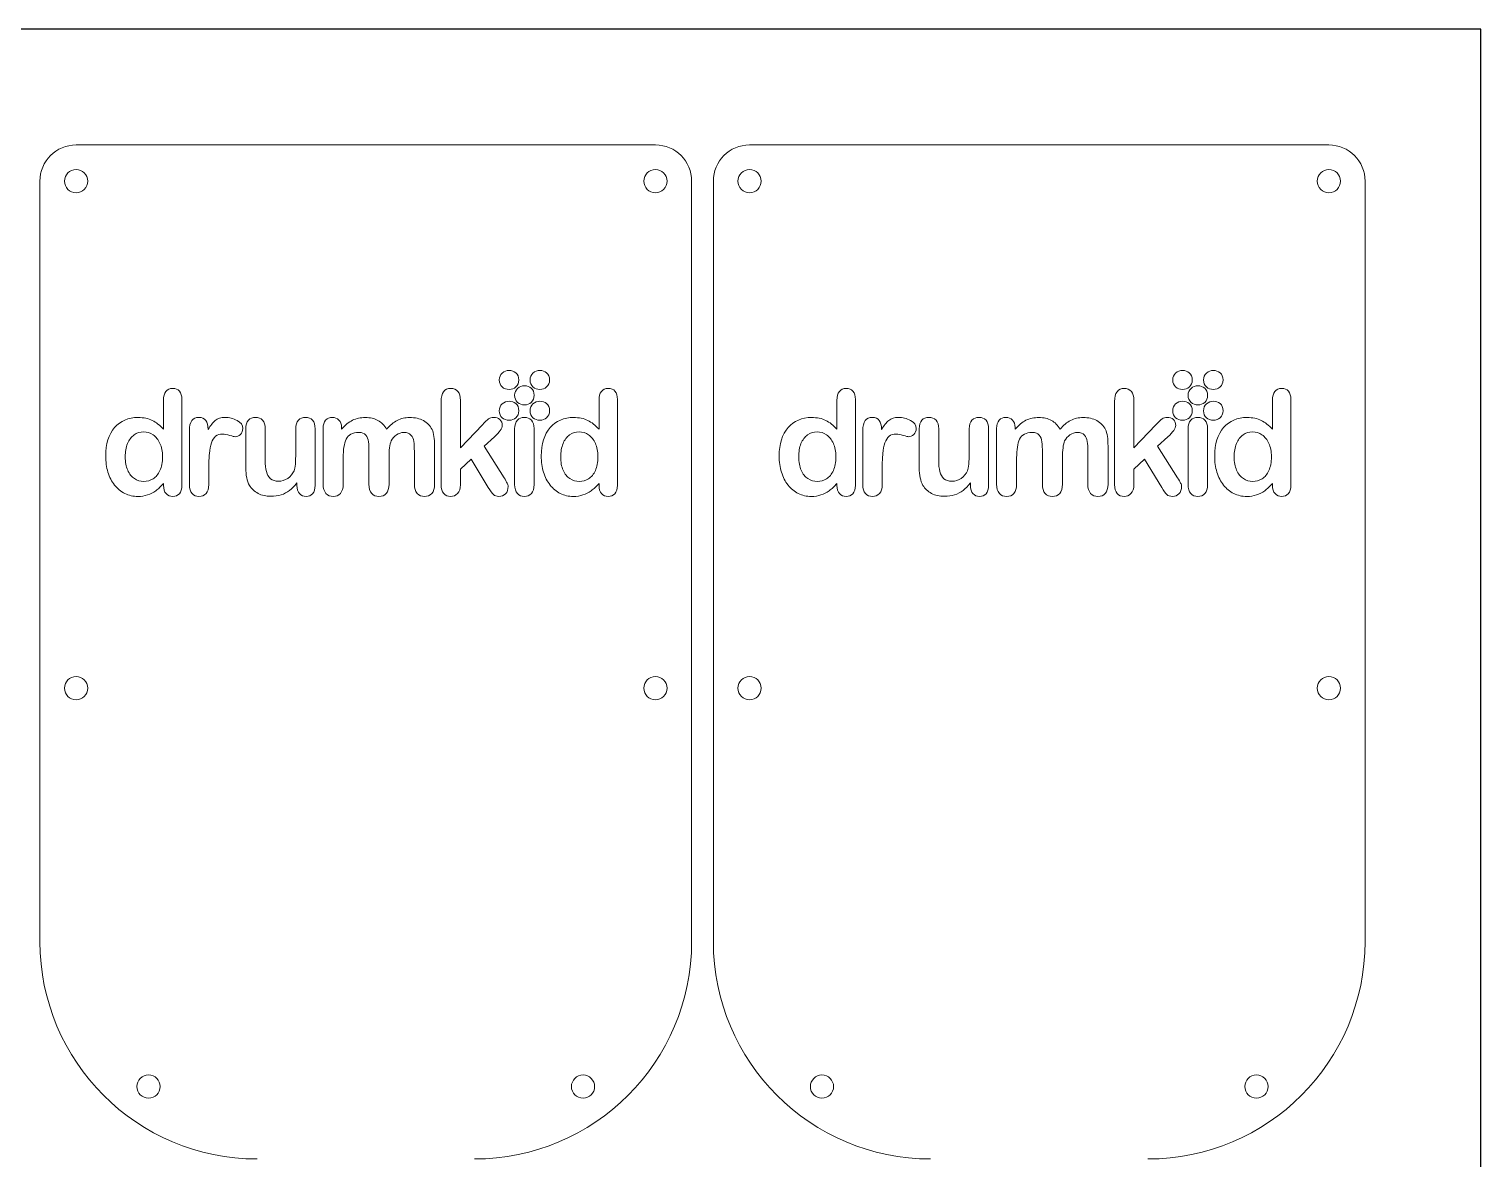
# Model space of a CAD drawing. Header units: millimetres. Extents: x 0 to 400, y 0 to 600.
# Drawn here: x 199.5 to 400, y 444 to 600 of the extents above; entities that cross this region are included whole.
import ezdxf

# ---------------------------------------------------------------- set-up
doc = ezdxf.new("R2010")
doc.units = ezdxf.units.MM
for name, color, linetype, lineweight, true_color in [('cut profiles', 1, 'Continuous', 9, 0xff0000), ('line engrave', 5, 'Continuous', 9, 0x0000ff), ('sheet outline', 3, 'Continuous', 25, 0x00ff00)]:
    doc.layers.add(name, color=color, linetype=linetype, lineweight=lineweight, true_color=true_color)

msp = doc.modelspace()

# ---------------------------------------------------------------- linework, layer by layer
at = {"layer": 'cut profiles'}
for p, q in [((206, 584), (286, 584)), ((299, 584), (379, 584)), ((201, 474), (201, 579)), ((291, 474), (291, 579)), ((294, 474), (294, 579)), ((384, 474), (384, 579))]:
    msp.add_line(p, q, dxfattribs=at)
for centre in [(206, 579), (286, 579), (299, 579), (379, 579), (206, 509), (286, 509), (299, 509), (379, 509), (216, 454), (276, 454), (309, 454), (369, 454)]:
    msp.add_circle(centre, 1.6, dxfattribs=at)
for centre, radius, start, end in [((206, 579), 5, 90, 180), ((286, 579), 5, 0, 90), ((299, 579), 5, 90, 180), ((379, 579), 5, 0, 90), ((231, 474), 30, 180, 270), ((261, 474), 30, 270, 0), ((324, 474), 30, 180, 270), ((354, 474), 30, 270, 0)]:
    msp.add_arc(centre, radius, start, end, dxfattribs=at)
at = {"layer": 'line engrave', "color": 5, "true_color": 0x0000ff}
for points in [[(218.07, 544.75), (218.07, 548.72)], [(220.61, 548.86), (220.61, 537)], [(256.41, 537.1), (256.41, 548.56)], [(259.08, 548.72), (259.08, 542.2), (262.11, 545.37)], [(278.21, 544.75), (278.21, 548.72)], [(280.75, 548.86), (280.75, 537)], [(311.07, 544.75), (311.07, 548.72)], [(313.61, 548.86), (313.61, 537)], [(349.41, 537.1), (349.41, 548.56)], [(352.08, 548.72), (352.08, 542.2), (355.11, 545.37)], [(371.21, 544.75), (371.21, 548.72)], [(373.75, 548.86), (373.75, 537)], [(221.64, 537.1), (221.64, 544.58)], [(229.43, 539.46), (229.43, 544.79)], [(232.12, 544.79), (232.12, 540.49)], [(236.33, 541.52), (236.33, 544.79)], [(239.01, 544.79), (239.01, 537)], [(240.11, 537.16), (240.11, 544.85)], [(242.67, 545.01), (242.67, 544.75)], [(263.76, 543.7), (262.33, 542.39), (265.09, 538.06)], [(266.56, 537.1), (266.56, 544.79)], [(269.25, 544.87), (269.25, 537.1)], [(314.64, 537.1), (314.64, 544.58)], [(322.43, 539.46), (322.43, 544.79)], [(325.12, 544.79), (325.12, 540.49)], [(329.33, 541.52), (329.33, 544.79)], [(332.01, 544.79), (332.01, 537)], [(333.11, 537.16), (333.11, 544.85)], [(335.67, 545.01), (335.67, 544.75)], [(356.76, 543.7), (355.33, 542.39), (358.09, 538.06)], [(359.56, 537.1), (359.56, 544.79)], [(362.25, 544.87), (362.25, 537.1)], [(246.44, 537.16), (246.44, 541.44)], [(252.71, 537.16), (252.71, 541.68)], [(255.5, 542.41), (255.5, 537.16)], [(339.44, 537.16), (339.44, 541.44)], [(345.71, 537.16), (345.71, 541.68)], [(348.5, 542.41), (348.5, 537.16)], [(224.32, 539.35), (224.32, 537.1)], [(242.88, 540.79), (242.88, 537.16)], [(249.21, 540.73), (249.21, 537.16)], [(262.91, 536.7), (260.54, 540.6), (259.08, 539.22), (259.08, 537.08)], [(317.32, 539.35), (317.32, 537.1)], [(335.88, 540.79), (335.88, 537.16)], [(342.21, 540.73), (342.21, 537.16)], [(355.91, 536.7), (353.54, 540.6), (352.08, 539.22), (352.08, 537.08)], [(218.07, 537), (218.07, 537.27)], [(236.49, 536.98), (236.49, 537.33)], [(278.21, 537), (278.21, 537.27)], [(311.07, 537), (311.07, 537.27)], [(329.49, 536.98), (329.49, 537.33)], [(371.21, 537), (371.21, 537.27)]]:
    msp.add_lwpolyline(points, dxfattribs=at)
for points in [[(264.44, 551.56), (264.44, 551.94), (264.57, 552.25), (264.84, 552.5)], [(264.83, 550.59), (264.57, 550.82), (264.44, 551.14), (264.44, 551.56)], [(264.84, 552.5), (265.12, 552.75), (265.44, 552.87), (265.8, 552.87)], [(265.8, 552.87), (266.14, 552.87), (266.45, 552.76), (266.72, 552.54)], [(266.72, 552.54), (266.99, 552.31), (267.13, 551.99), (267.13, 551.56)], [(267.13, 551.56), (267.13, 551.15), (266.99, 550.82), (266.73, 550.59)], [(268.69, 551.56), (268.69, 551.94), (268.83, 552.25), (269.09, 552.5)], [(269.08, 550.59), (268.82, 550.82), (268.69, 551.14), (268.69, 551.56)], [(269.09, 552.5), (269.37, 552.75), (269.69, 552.87), (270.05, 552.87)], [(270.05, 552.87), (270.4, 552.87), (270.71, 552.76), (270.97, 552.54)], [(270.97, 552.54), (271.24, 552.31), (271.38, 551.99), (271.38, 551.56)], [(271.38, 551.56), (271.38, 551.15), (271.25, 550.82), (270.98, 550.59)], [(357.44, 551.56), (357.44, 551.94), (357.57, 552.25), (357.84, 552.5)], [(357.83, 550.59), (357.57, 550.82), (357.44, 551.14), (357.44, 551.56)], [(357.84, 552.5), (358.12, 552.75), (358.44, 552.87), (358.8, 552.87)], [(358.8, 552.87), (359.14, 552.87), (359.45, 552.76), (359.72, 552.54)], [(359.72, 552.54), (359.99, 552.31), (360.13, 551.99), (360.13, 551.56)], [(360.13, 551.56), (360.13, 551.15), (359.99, 550.82), (359.73, 550.59)], [(361.69, 551.56), (361.69, 551.94), (361.83, 552.25), (362.09, 552.5)], [(362.08, 550.59), (361.82, 550.82), (361.69, 551.14), (361.69, 551.56)], [(362.09, 552.5), (362.37, 552.75), (362.69, 552.87), (363.05, 552.87)], [(363.05, 552.87), (363.4, 552.87), (363.71, 552.76), (363.97, 552.54)], [(363.97, 552.54), (364.24, 552.31), (364.38, 551.99), (364.38, 551.56)], [(364.38, 551.56), (364.38, 551.15), (364.25, 550.82), (363.98, 550.59)], [(218.07, 548.72), (218.07, 549.27), (218.18, 549.69), (218.4, 549.97)], [(218.4, 549.97), (218.62, 550.25), (218.94, 550.39), (219.34, 550.39)], [(219.34, 550.39), (219.75, 550.39), (220.06, 550.26), (220.28, 550)], [(220.28, 550), (220.5, 549.74), (220.61, 549.36), (220.61, 548.86)], [(256.41, 548.56), (256.41, 549.16), (256.52, 549.61), (256.75, 549.92)], [(256.75, 549.92), (256.98, 550.23), (257.31, 550.39), (257.73, 550.39)], [(257.73, 550.39), (258.15, 550.39), (258.48, 550.25), (258.72, 549.97)], [(258.72, 549.97), (258.96, 549.69), (259.08, 549.27), (259.08, 548.72)], [(265.8, 550.24), (265.42, 550.24), (265.1, 550.36), (264.83, 550.59)], [(266.73, 550.59), (266.47, 550.36), (266.16, 550.24), (265.8, 550.24)], [(266.56, 549.44), (266.56, 549.82), (266.7, 550.13), (266.97, 550.37)], [(266.96, 548.46), (266.7, 548.69), (266.56, 549.02), (266.56, 549.44)], [(266.97, 550.37), (267.24, 550.62), (267.56, 550.75), (267.92, 550.75)], [(267.92, 550.75), (268.27, 550.75), (268.58, 550.63), (268.85, 550.41)], [(268.85, 550.41), (269.12, 550.19), (269.25, 549.86), (269.25, 549.44)], [(269.25, 549.44), (269.25, 549.02), (269.12, 548.7), (268.86, 548.46)], [(270.05, 550.24), (269.68, 550.24), (269.35, 550.36), (269.08, 550.59)], [(270.98, 550.59), (270.72, 550.36), (270.41, 550.24), (270.05, 550.24)], [(278.21, 548.72), (278.21, 549.27), (278.32, 549.69), (278.53, 549.97)], [(278.53, 549.97), (278.76, 550.25), (279.07, 550.39), (279.48, 550.39)], [(279.48, 550.39), (279.89, 550.39), (280.2, 550.26), (280.41, 550)], [(280.41, 550), (280.64, 549.74), (280.75, 549.36), (280.75, 548.86)], [(311.07, 548.72), (311.07, 549.27), (311.18, 549.69), (311.4, 549.97)], [(311.4, 549.97), (311.62, 550.25), (311.94, 550.39), (312.34, 550.39)], [(312.34, 550.39), (312.75, 550.39), (313.06, 550.26), (313.28, 550)], [(313.28, 550), (313.5, 549.74), (313.61, 549.36), (313.61, 548.86)], [(349.41, 548.56), (349.41, 549.16), (349.52, 549.61), (349.75, 549.92)], [(349.75, 549.92), (349.98, 550.23), (350.31, 550.39), (350.73, 550.39)], [(350.73, 550.39), (351.15, 550.39), (351.48, 550.25), (351.72, 549.97)], [(351.72, 549.97), (351.96, 549.69), (352.08, 549.27), (352.08, 548.72)], [(358.8, 550.24), (358.42, 550.24), (358.1, 550.36), (357.83, 550.59)], [(359.73, 550.59), (359.47, 550.36), (359.16, 550.24), (358.8, 550.24)], [(359.56, 549.44), (359.56, 549.82), (359.7, 550.13), (359.97, 550.37)], [(359.96, 548.46), (359.7, 548.69), (359.56, 549.02), (359.56, 549.44)], [(359.97, 550.37), (360.24, 550.62), (360.56, 550.75), (360.92, 550.75)], [(360.92, 550.75), (361.27, 550.75), (361.58, 550.63), (361.85, 550.41)], [(361.85, 550.41), (362.12, 550.19), (362.25, 549.86), (362.25, 549.44)], [(362.25, 549.44), (362.25, 549.02), (362.12, 548.7), (361.86, 548.46)], [(363.05, 550.24), (362.68, 550.24), (362.35, 550.36), (362.08, 550.59)], [(363.98, 550.59), (363.72, 550.36), (363.41, 550.24), (363.05, 550.24)], [(371.21, 548.72), (371.21, 549.27), (371.32, 549.69), (371.53, 549.97)], [(371.53, 549.97), (371.76, 550.25), (372.07, 550.39), (372.48, 550.39)], [(372.48, 550.39), (372.89, 550.39), (373.2, 550.26), (373.41, 550)], [(373.41, 550), (373.64, 549.74), (373.75, 549.36), (373.75, 548.86)], [(264.44, 547.31), (264.44, 547.69), (264.57, 548), (264.84, 548.25)], [(264.84, 548.25), (265.12, 548.49), (265.44, 548.62), (265.8, 548.62)], [(265.8, 548.62), (266.14, 548.62), (266.45, 548.51), (266.72, 548.28)], [(266.72, 548.28), (266.99, 548.06), (267.13, 547.74), (267.13, 547.31)], [(267.92, 548.12), (267.55, 548.12), (267.23, 548.23), (266.96, 548.46)], [(268.86, 548.46), (268.6, 548.23), (268.28, 548.12), (267.92, 548.12)], [(268.69, 547.31), (268.69, 547.69), (268.83, 548), (269.09, 548.25)], [(269.09, 548.25), (269.37, 548.49), (269.69, 548.62), (270.05, 548.62)], [(270.05, 548.62), (270.4, 548.62), (270.71, 548.51), (270.97, 548.28)], [(270.97, 548.28), (271.24, 548.06), (271.38, 547.74), (271.38, 547.31)], [(357.44, 547.31), (357.44, 547.69), (357.57, 548), (357.84, 548.25)], [(357.84, 548.25), (358.12, 548.49), (358.44, 548.62), (358.8, 548.62)], [(358.8, 548.62), (359.14, 548.62), (359.45, 548.51), (359.72, 548.28)], [(359.72, 548.28), (359.99, 548.06), (360.13, 547.74), (360.13, 547.31)], [(360.92, 548.12), (360.55, 548.12), (360.23, 548.23), (359.96, 548.46)], [(361.86, 548.46), (361.6, 548.23), (361.28, 548.12), (360.92, 548.12)], [(361.69, 547.31), (361.69, 547.69), (361.83, 548), (362.09, 548.25)], [(362.09, 548.25), (362.37, 548.49), (362.69, 548.62), (363.05, 548.62)], [(363.05, 548.62), (363.4, 548.62), (363.71, 548.51), (363.97, 548.28)], [(363.97, 548.28), (364.24, 548.06), (364.38, 547.74), (364.38, 547.31)], [(211.32, 544.97), (212.14, 545.91), (213.22, 546.37), (214.56, 546.37)], [(214.56, 546.37), (215.33, 546.37), (215.99, 546.24), (216.52, 545.97)], [(216.52, 545.97), (217.05, 545.71), (217.57, 545.3), (218.07, 544.75)], [(221.64, 544.58), (221.64, 545.79), (222.07, 546.39), (222.95, 546.39)], [(222.95, 546.39), (223.39, 546.39), (223.71, 546.25), (223.91, 545.97)], [(223.91, 545.97), (224.11, 545.69), (224.22, 545.27), (224.24, 544.72)], [(224.24, 544.72), (224.56, 545.27), (224.89, 545.69), (225.22, 545.97)], [(225.22, 545.97), (225.56, 546.25), (226.01, 546.39), (226.58, 546.39)], [(226.58, 546.39), (227.14, 546.39), (227.69, 546.25), (228.22, 545.97)], [(228.22, 545.97), (228.75, 545.69), (229.02, 545.31), (229.02, 544.85)], [(229.43, 544.79), (229.43, 545.33), (229.56, 545.73), (229.8, 545.99)], [(229.8, 545.99), (230.04, 546.26), (230.36, 546.39), (230.76, 546.39)], [(230.76, 546.39), (231.17, 546.39), (231.5, 546.26), (231.75, 545.99)], [(231.75, 545.99), (232, 545.72), (232.12, 545.32), (232.12, 544.79)], [(236.33, 544.79), (236.33, 545.32), (236.46, 545.72), (236.71, 545.99)], [(236.71, 545.99), (236.96, 546.26), (237.28, 546.39), (237.68, 546.39)], [(237.68, 546.39), (238.08, 546.39), (238.4, 546.26), (238.65, 545.99)], [(238.65, 545.99), (238.89, 545.73), (239.01, 545.33), (239.01, 544.79)], [(240.11, 544.85), (240.11, 545.35), (240.23, 545.74), (240.46, 546)], [(240.46, 546), (240.69, 546.26), (241, 546.39), (241.38, 546.39)], [(241.38, 546.39), (241.75, 546.39), (242.06, 546.27), (242.3, 546.02)], [(242.3, 546.02), (242.55, 545.78), (242.67, 545.44), (242.67, 545.01)], [(242.67, 544.75), (243.14, 545.31), (243.64, 545.72), (244.17, 545.98)], [(244.17, 545.98), (244.7, 546.24), (245.29, 546.37), (245.94, 546.37)], [(245.94, 546.37), (246.62, 546.37), (247.2, 546.24), (247.68, 545.97)], [(247.68, 545.97), (248.17, 545.7), (248.57, 545.3), (248.88, 544.75)], [(248.88, 544.75), (249.34, 545.3), (249.82, 545.71), (250.34, 545.97)], [(250.34, 545.97), (250.86, 546.24), (251.43, 546.37), (252.06, 546.37)], [(252.06, 546.37), (252.8, 546.37), (253.43, 546.23), (253.96, 545.94)], [(253.96, 545.94), (254.5, 545.65), (254.89, 545.24), (255.16, 544.7)], [(262.11, 545.37), (262.48, 545.76), (262.76, 546.03), (262.96, 546.18)], [(262.96, 546.18), (263.16, 546.32), (263.4, 546.39), (263.68, 546.39)], [(263.68, 546.39), (264.01, 546.39), (264.29, 546.29), (264.52, 546.07)], [(264.83, 546.34), (264.57, 546.57), (264.44, 546.89), (264.44, 547.31)], [(264.52, 546.07), (264.74, 545.86), (264.85, 545.59), (264.85, 545.27)], [(265.8, 545.99), (265.42, 545.99), (265.1, 546.11), (264.83, 546.34)], [(266.73, 546.34), (266.47, 546.11), (266.16, 545.99), (265.8, 545.99)], [(266.56, 544.79), (266.56, 545.32), (266.69, 545.72), (266.93, 545.99)], [(267.13, 547.31), (267.13, 546.9), (266.99, 546.57), (266.73, 546.34)], [(266.93, 545.99), (267.18, 546.26), (267.5, 546.39), (267.89, 546.39)], [(267.89, 546.39), (268.29, 546.39), (268.61, 546.26), (268.87, 545.99)], [(269.08, 546.34), (268.82, 546.57), (268.69, 546.89), (268.69, 547.31)], [(268.87, 545.99), (269.12, 545.72), (269.25, 545.35), (269.25, 544.87)], [(270.05, 545.99), (269.68, 545.99), (269.35, 546.11), (269.08, 546.34)], [(270.98, 546.34), (270.72, 546.11), (270.41, 545.99), (270.05, 545.99)], [(271.38, 547.31), (271.38, 546.9), (271.25, 546.57), (270.98, 546.34)], [(271.46, 544.97), (272.28, 545.91), (273.36, 546.37), (274.7, 546.37)], [(274.7, 546.37), (275.47, 546.37), (276.12, 546.24), (276.65, 545.97)], [(276.65, 545.97), (277.19, 545.71), (277.7, 545.3), (278.21, 544.75)], [(304.32, 544.97), (305.14, 545.91), (306.22, 546.37), (307.56, 546.37)], [(307.56, 546.37), (308.33, 546.37), (308.99, 546.24), (309.52, 545.97)], [(309.52, 545.97), (310.05, 545.71), (310.57, 545.3), (311.07, 544.75)], [(314.64, 544.58), (314.64, 545.79), (315.07, 546.39), (315.95, 546.39)], [(315.95, 546.39), (316.39, 546.39), (316.71, 546.25), (316.91, 545.97)], [(316.91, 545.97), (317.11, 545.69), (317.22, 545.27), (317.24, 544.72)], [(317.24, 544.72), (317.56, 545.27), (317.89, 545.69), (318.22, 545.97)], [(318.22, 545.97), (318.56, 546.25), (319.01, 546.39), (319.58, 546.39)], [(319.58, 546.39), (320.14, 546.39), (320.69, 546.25), (321.22, 545.97)], [(321.22, 545.97), (321.75, 545.69), (322.02, 545.31), (322.02, 544.85)], [(322.43, 544.79), (322.43, 545.33), (322.56, 545.73), (322.8, 545.99)], [(322.8, 545.99), (323.04, 546.26), (323.36, 546.39), (323.76, 546.39)], [(323.76, 546.39), (324.17, 546.39), (324.5, 546.26), (324.75, 545.99)], [(324.75, 545.99), (325, 545.72), (325.12, 545.32), (325.12, 544.79)], [(329.33, 544.79), (329.33, 545.32), (329.46, 545.72), (329.71, 545.99)], [(329.71, 545.99), (329.96, 546.26), (330.28, 546.39), (330.68, 546.39)], [(330.68, 546.39), (331.08, 546.39), (331.4, 546.26), (331.65, 545.99)], [(331.65, 545.99), (331.89, 545.73), (332.01, 545.33), (332.01, 544.79)], [(333.11, 544.85), (333.11, 545.35), (333.23, 545.74), (333.46, 546)], [(333.46, 546), (333.69, 546.26), (334, 546.39), (334.38, 546.39)], [(334.38, 546.39), (334.75, 546.39), (335.06, 546.27), (335.3, 546.02)], [(335.3, 546.02), (335.55, 545.78), (335.67, 545.44), (335.67, 545.01)], [(335.67, 544.75), (336.14, 545.31), (336.64, 545.72), (337.17, 545.98)], [(337.17, 545.98), (337.7, 546.24), (338.29, 546.37), (338.94, 546.37)], [(338.94, 546.37), (339.62, 546.37), (340.2, 546.24), (340.68, 545.97)], [(340.68, 545.97), (341.17, 545.7), (341.57, 545.3), (341.88, 544.75)], [(341.88, 544.75), (342.34, 545.3), (342.82, 545.71), (343.34, 545.97)], [(343.34, 545.97), (343.86, 546.24), (344.43, 546.37), (345.06, 546.37)], [(345.06, 546.37), (345.8, 546.37), (346.43, 546.23), (346.96, 545.94)], [(346.96, 545.94), (347.5, 545.65), (347.89, 545.24), (348.16, 544.7)], [(355.11, 545.37), (355.48, 545.76), (355.76, 546.03), (355.96, 546.18)], [(355.96, 546.18), (356.16, 546.32), (356.4, 546.39), (356.68, 546.39)], [(356.68, 546.39), (357.01, 546.39), (357.29, 546.29), (357.52, 546.07)], [(357.83, 546.34), (357.57, 546.57), (357.44, 546.89), (357.44, 547.31)], [(357.52, 546.07), (357.74, 545.86), (357.85, 545.59), (357.85, 545.27)], [(358.8, 545.99), (358.42, 545.99), (358.1, 546.11), (357.83, 546.34)], [(359.73, 546.34), (359.47, 546.11), (359.16, 545.99), (358.8, 545.99)], [(359.56, 544.79), (359.56, 545.32), (359.69, 545.72), (359.93, 545.99)], [(360.13, 547.31), (360.13, 546.9), (359.99, 546.57), (359.73, 546.34)], [(359.93, 545.99), (360.18, 546.26), (360.5, 546.39), (360.89, 546.39)], [(360.89, 546.39), (361.29, 546.39), (361.61, 546.26), (361.87, 545.99)], [(362.08, 546.34), (361.82, 546.57), (361.69, 546.89), (361.69, 547.31)], [(361.87, 545.99), (362.12, 545.72), (362.25, 545.35), (362.25, 544.87)], [(363.05, 545.99), (362.68, 545.99), (362.35, 546.11), (362.08, 546.34)], [(363.98, 546.34), (363.72, 546.11), (363.41, 545.99), (363.05, 545.99)], [(364.38, 547.31), (364.38, 546.9), (364.25, 546.57), (363.98, 546.34)], [(364.46, 544.97), (365.28, 545.91), (366.36, 546.37), (367.7, 546.37)], [(367.7, 546.37), (368.47, 546.37), (369.12, 546.24), (369.65, 545.97)], [(369.65, 545.97), (370.19, 545.71), (370.7, 545.3), (371.21, 544.75)], [(210.09, 541.04), (210.09, 542.72), (210.5, 544.03), (211.32, 544.97)], [(214.01, 543.96), (213.62, 543.69), (213.32, 543.29), (213.1, 542.76)], [(215.33, 544.39), (214.84, 544.39), (214.4, 544.25), (214.01, 543.96)], [(216.63, 543.97), (216.23, 544.25), (215.8, 544.39), (215.33, 544.39)], [(217.57, 542.79), (217.34, 543.31), (217.03, 543.7), (216.63, 543.97)], [(225.27, 543.77), (225.02, 543.56), (224.83, 543.26), (224.69, 542.85)], [(226.23, 544.08), (225.84, 544.08), (225.52, 543.98), (225.27, 543.77)], [(227.23, 543.89), (226.85, 544.02), (226.52, 544.08), (226.23, 544.08)], [(227.95, 543.72), (227.85, 543.72), (227.61, 543.78), (227.23, 543.89)], [(228.68, 544.03), (228.45, 543.82), (228.21, 543.72), (227.95, 543.72)], [(229.02, 544.85), (229.02, 544.52), (228.91, 544.25), (228.68, 544.03)], [(243.29, 543.39), (243.02, 542.79), (242.88, 541.92), (242.88, 540.79)], [(245.04, 544.3), (244.16, 544.3), (243.58, 544), (243.29, 543.39)], [(246, 543.93), (245.8, 544.18), (245.48, 544.3), (245.04, 544.3)], [(246.37, 543.02), (246.33, 543.39), (246.2, 543.7), (246, 543.93)], [(250.24, 543.98), (249.93, 543.77), (249.68, 543.49), (249.51, 543.14)], [(251.26, 544.3), (250.9, 544.3), (250.56, 544.19), (250.24, 543.98)], [(252.24, 543.94), (252.03, 544.18), (251.7, 544.3), (251.26, 544.3)], [(252.64, 543.07), (252.59, 543.42), (252.46, 543.71), (252.24, 543.94)], [(255.16, 544.7), (255.39, 544.22), (255.5, 543.45), (255.5, 542.41)], [(264.85, 545.27), (264.85, 544.88), (264.49, 544.35), (263.76, 543.7)], [(270.23, 541.04), (270.23, 542.72), (270.64, 544.03), (271.46, 544.97)], [(274.14, 543.96), (273.76, 543.69), (273.45, 543.29), (273.24, 542.76)], [(275.46, 544.39), (274.97, 544.39), (274.53, 544.25), (274.14, 543.96)], [(276.76, 543.97), (276.37, 544.25), (275.94, 544.39), (275.46, 544.39)], [(277.71, 542.79), (277.48, 543.31), (277.16, 543.7), (276.76, 543.97)], [(303.09, 541.04), (303.09, 542.72), (303.5, 544.03), (304.32, 544.97)], [(307.01, 543.96), (306.62, 543.69), (306.32, 543.29), (306.1, 542.76)], [(308.33, 544.39), (307.84, 544.39), (307.4, 544.25), (307.01, 543.96)], [(309.63, 543.97), (309.23, 544.25), (308.8, 544.39), (308.33, 544.39)], [(310.57, 542.79), (310.34, 543.31), (310.03, 543.7), (309.63, 543.97)], [(318.27, 543.77), (318.02, 543.56), (317.83, 543.26), (317.69, 542.85)], [(319.23, 544.08), (318.84, 544.08), (318.52, 543.98), (318.27, 543.77)], [(320.23, 543.89), (319.85, 544.02), (319.52, 544.08), (319.23, 544.08)], [(320.95, 543.72), (320.85, 543.72), (320.61, 543.78), (320.23, 543.89)], [(321.68, 544.03), (321.45, 543.82), (321.21, 543.72), (320.95, 543.72)], [(322.02, 544.85), (322.02, 544.52), (321.91, 544.25), (321.68, 544.03)], [(336.29, 543.39), (336.02, 542.79), (335.88, 541.92), (335.88, 540.79)], [(338.04, 544.3), (337.16, 544.3), (336.58, 544), (336.29, 543.39)], [(339, 543.93), (338.8, 544.18), (338.48, 544.3), (338.04, 544.3)], [(339.37, 543.02), (339.33, 543.39), (339.2, 543.7), (339, 543.93)], [(343.24, 543.98), (342.93, 543.77), (342.68, 543.49), (342.51, 543.14)], [(344.26, 544.3), (343.9, 544.3), (343.56, 544.19), (343.24, 543.98)], [(345.24, 543.94), (345.03, 544.18), (344.7, 544.3), (344.26, 544.3)], [(345.64, 543.07), (345.59, 543.42), (345.46, 543.71), (345.24, 543.94)], [(348.16, 544.7), (348.39, 544.22), (348.5, 543.45), (348.5, 542.41)], [(357.85, 545.27), (357.85, 544.88), (357.49, 544.35), (356.76, 543.7)], [(363.23, 541.04), (363.23, 542.72), (363.64, 544.03), (364.46, 544.97)], [(367.14, 543.96), (366.76, 543.69), (366.45, 543.29), (366.24, 542.76)], [(368.46, 544.39), (367.97, 544.39), (367.53, 544.25), (367.14, 543.96)], [(369.76, 543.97), (369.37, 544.25), (368.94, 544.39), (368.46, 544.39)], [(370.71, 542.79), (370.48, 543.31), (370.16, 543.7), (369.76, 543.97)], [(213.1, 542.76), (212.89, 542.24), (212.79, 541.64), (212.79, 540.95)], [(217.93, 540.95), (217.93, 541.67), (217.81, 542.28), (217.57, 542.79)], [(224.4, 541.39), (224.35, 540.84), (224.32, 540.15), (224.32, 539.35)], [(224.69, 542.85), (224.55, 542.44), (224.46, 541.96), (224.4, 541.39)], [(236.11, 539.02), (236.26, 539.4), (236.33, 540.24), (236.33, 541.52)], [(246.44, 541.44), (246.44, 542.12), (246.42, 542.64), (246.37, 543.02)], [(249.51, 543.14), (249.31, 542.68), (249.21, 541.88), (249.21, 540.73)], [(252.71, 541.68), (252.71, 542.26), (252.69, 542.72), (252.64, 543.07)], [(273.24, 542.76), (273.03, 542.24), (272.92, 541.64), (272.92, 540.95)], [(278.06, 540.95), (278.06, 541.67), (277.94, 542.28), (277.71, 542.79)], [(306.1, 542.76), (305.89, 542.24), (305.79, 541.64), (305.79, 540.95)], [(310.93, 540.95), (310.93, 541.67), (310.81, 542.28), (310.57, 542.79)], [(317.4, 541.39), (317.35, 540.84), (317.32, 540.15), (317.32, 539.35)], [(317.69, 542.85), (317.55, 542.44), (317.46, 541.96), (317.4, 541.39)], [(329.11, 539.02), (329.26, 539.4), (329.33, 540.24), (329.33, 541.52)], [(339.44, 541.44), (339.44, 542.12), (339.42, 542.64), (339.37, 543.02)], [(342.51, 543.14), (342.31, 542.68), (342.21, 541.88), (342.21, 540.73)], [(345.71, 541.68), (345.71, 542.26), (345.69, 542.72), (345.64, 543.07)], [(366.24, 542.76), (366.03, 542.24), (365.92, 541.64), (365.92, 540.95)], [(371.06, 540.95), (371.06, 541.67), (370.94, 542.28), (370.71, 542.79)], [(210.4, 538.82), (210.19, 539.51), (210.09, 540.25), (210.09, 541.04)], [(212.79, 540.95), (212.79, 540.22), (212.9, 539.6), (213.12, 539.09)], [(217.57, 539.04), (217.81, 539.55), (217.93, 540.19), (217.93, 540.95)], [(229.94, 537), (229.6, 537.57), (229.43, 538.39), (229.43, 539.46)], [(232.12, 540.49), (232.12, 539.86), (232.17, 539.34), (232.28, 538.91)], [(270.53, 538.82), (270.33, 539.51), (270.23, 540.25), (270.23, 541.04)], [(272.92, 540.95), (272.92, 540.22), (273.03, 539.6), (273.26, 539.09)], [(277.71, 539.04), (277.94, 539.55), (278.06, 540.19), (278.06, 540.95)], [(303.4, 538.82), (303.19, 539.51), (303.09, 540.25), (303.09, 541.04)], [(305.79, 540.95), (305.79, 540.22), (305.9, 539.6), (306.12, 539.09)], [(310.57, 539.04), (310.81, 539.55), (310.93, 540.19), (310.93, 540.95)], [(322.94, 537), (322.6, 537.57), (322.43, 538.39), (322.43, 539.46)], [(325.12, 540.49), (325.12, 539.86), (325.17, 539.34), (325.28, 538.91)], [(363.53, 538.82), (363.33, 539.51), (363.23, 540.25), (363.23, 541.04)], [(365.92, 540.95), (365.92, 540.22), (366.03, 539.6), (366.26, 539.09)], [(370.71, 539.04), (370.94, 539.55), (371.06, 540.19), (371.06, 540.95)], [(211.31, 537.04), (210.91, 537.55), (210.61, 538.14), (210.4, 538.82)], [(213.12, 539.09), (213.35, 538.58), (213.66, 538.19), (214.06, 537.93)], [(214.06, 537.93), (214.45, 537.67), (214.88, 537.54), (215.35, 537.54)], [(215.35, 537.54), (215.82, 537.54), (216.25, 537.67), (216.64, 537.91)], [(216.64, 537.91), (217.03, 538.16), (217.34, 538.54), (217.57, 539.04)], [(232.28, 538.91), (232.38, 538.49), (232.57, 538.16), (232.84, 537.92)], [(232.84, 537.92), (233.12, 537.68), (233.49, 537.56), (233.95, 537.56)], [(233.95, 537.56), (234.4, 537.56), (234.83, 537.7), (235.23, 537.97)], [(235.23, 537.97), (235.63, 538.24), (235.92, 538.59), (236.11, 539.02)], [(265.09, 538.06), (265.29, 537.74), (265.44, 537.49), (265.52, 537.32)], [(271.45, 537.04), (271.05, 537.55), (270.74, 538.14), (270.53, 538.82)], [(273.26, 539.09), (273.49, 538.58), (273.8, 538.19), (274.19, 537.93)], [(274.19, 537.93), (274.59, 537.67), (275.02, 537.54), (275.48, 537.54)], [(275.48, 537.54), (275.96, 537.54), (276.39, 537.67), (276.77, 537.91)], [(276.77, 537.91), (277.17, 538.16), (277.48, 538.54), (277.71, 539.04)], [(304.31, 537.04), (303.91, 537.55), (303.61, 538.14), (303.4, 538.82)], [(306.12, 539.09), (306.35, 538.58), (306.66, 538.19), (307.06, 537.93)], [(307.06, 537.93), (307.45, 537.67), (307.88, 537.54), (308.35, 537.54)], [(308.35, 537.54), (308.82, 537.54), (309.25, 537.67), (309.64, 537.91)], [(309.64, 537.91), (310.03, 538.16), (310.34, 538.54), (310.57, 539.04)], [(325.28, 538.91), (325.38, 538.49), (325.57, 538.16), (325.84, 537.92)], [(325.84, 537.92), (326.12, 537.68), (326.49, 537.56), (326.95, 537.56)], [(326.95, 537.56), (327.4, 537.56), (327.83, 537.7), (328.23, 537.97)], [(328.23, 537.97), (328.63, 538.24), (328.92, 538.59), (329.11, 539.02)], [(358.09, 538.06), (358.29, 537.74), (358.44, 537.49), (358.52, 537.32)], [(364.45, 537.04), (364.05, 537.55), (363.74, 538.14), (363.53, 538.82)], [(366.26, 539.09), (366.49, 538.58), (366.8, 538.19), (367.19, 537.93)], [(367.19, 537.93), (367.59, 537.67), (368.02, 537.54), (368.48, 537.54)], [(368.48, 537.54), (368.96, 537.54), (369.39, 537.67), (369.77, 537.91)], [(369.77, 537.91), (370.17, 538.16), (370.48, 538.54), (370.71, 539.04)], [(212.73, 535.87), (212.18, 536.15), (211.71, 536.54), (211.31, 537.04)], [(214.52, 535.47), (213.88, 535.47), (213.28, 535.6), (212.73, 535.87)], [(215.86, 535.67), (215.45, 535.54), (215.01, 535.47), (214.52, 535.47)], [(217, 536.26), (216.65, 536), (216.27, 535.81), (215.86, 535.67)], [(218.07, 537.27), (217.71, 536.86), (217.36, 536.52), (217, 536.26)], [(218.43, 535.86), (218.19, 536.13), (218.07, 536.51), (218.07, 537)], [(219.34, 535.47), (218.98, 535.47), (218.67, 535.6), (218.43, 535.86)], [(220.26, 535.85), (220.02, 535.6), (219.72, 535.47), (219.34, 535.47)], [(220.61, 537), (220.61, 536.49), (220.5, 536.11), (220.26, 535.85)], [(222.01, 535.88), (221.76, 536.16), (221.64, 536.56), (221.64, 537.1)], [(222.97, 535.47), (222.58, 535.47), (222.26, 535.61), (222.01, 535.88)], [(223.94, 535.87), (223.68, 535.6), (223.36, 535.47), (222.97, 535.47)], [(224.32, 537.1), (224.32, 536.56), (224.2, 536.15), (223.94, 535.87)], [(231.13, 535.89), (230.61, 536.16), (230.22, 536.53), (229.94, 537)], [(232.88, 535.49), (232.23, 535.49), (231.65, 535.62), (231.13, 535.89)], [(234.32, 535.69), (233.9, 535.56), (233.42, 535.49), (232.88, 535.49)], [(235.48, 536.3), (235.12, 536.03), (234.74, 535.83), (234.32, 535.69)], [(236.49, 537.33), (236.17, 536.92), (235.83, 536.58), (235.48, 536.3)], [(236.85, 535.86), (236.61, 536.13), (236.49, 536.5), (236.49, 536.98)], [(237.76, 535.47), (237.39, 535.47), (237.09, 535.6), (236.85, 535.86)], [(238.66, 535.85), (238.43, 535.6), (238.13, 535.47), (237.76, 535.47)], [(239.01, 537), (239.01, 536.49), (238.89, 536.11), (238.66, 535.85)], [(240.5, 535.89), (240.24, 536.18), (240.11, 536.6), (240.11, 537.16)], [(241.5, 535.47), (241.1, 535.47), (240.76, 535.61), (240.5, 535.89)], [(242.5, 535.89), (242.25, 535.61), (241.92, 535.47), (241.5, 535.47)], [(242.88, 537.16), (242.88, 536.6), (242.75, 536.18), (242.5, 535.89)], [(246.82, 535.89), (246.57, 536.17), (246.44, 536.6), (246.44, 537.16)], [(247.81, 535.47), (247.41, 535.47), (247.07, 535.61), (246.82, 535.89)], [(248.83, 535.89), (248.57, 535.61), (248.23, 535.47), (247.81, 535.47)], [(249.21, 537.16), (249.21, 536.6), (249.08, 536.17), (248.83, 535.89)], [(253.1, 535.89), (252.84, 536.18), (252.71, 536.6), (252.71, 537.16)], [(254.1, 535.47), (253.7, 535.47), (253.36, 535.61), (253.1, 535.89)], [(255.12, 535.89), (254.86, 535.61), (254.52, 535.47), (254.1, 535.47)], [(255.5, 537.16), (255.5, 536.6), (255.37, 536.17), (255.12, 535.89)], [(256.76, 535.88), (256.52, 536.16), (256.41, 536.56), (256.41, 537.1)], [(257.73, 535.47), (257.32, 535.47), (257, 535.61), (256.76, 535.88)], [(258.67, 535.88), (258.4, 535.61), (258.09, 535.47), (257.73, 535.47)], [(259.08, 537.08), (259.08, 536.56), (258.95, 536.16), (258.67, 535.88)], [(263.63, 535.73), (263.45, 535.91), (263.21, 536.23), (262.91, 536.7)], [(264.39, 535.47), (264.06, 535.47), (263.81, 535.56), (263.63, 535.73)], [(265.3, 535.83), (265.07, 535.59), (264.77, 535.47), (264.39, 535.47)], [(265.66, 536.85), (265.66, 536.42), (265.54, 536.08), (265.3, 535.83)], [(265.52, 537.32), (265.61, 537.15), (265.66, 537), (265.66, 536.85)], [(266.93, 535.89), (266.69, 536.17), (266.56, 536.58), (266.56, 537.1)], [(267.89, 535.47), (267.5, 535.47), (267.18, 535.61), (266.93, 535.89)], [(268.87, 535.88), (268.61, 535.61), (268.29, 535.47), (267.89, 535.47)], [(269.25, 537.1), (269.25, 536.56), (269.12, 536.16), (268.87, 535.88)], [(272.86, 535.87), (272.32, 536.15), (271.85, 536.54), (271.45, 537.04)], [(274.66, 535.47), (274.01, 535.47), (273.42, 535.6), (272.86, 535.87)], [(275.99, 535.67), (275.59, 535.54), (275.14, 535.47), (274.66, 535.47)], [(277.14, 536.26), (276.79, 536), (276.41, 535.81), (275.99, 535.67)], [(278.21, 537.27), (277.85, 536.86), (277.49, 536.52), (277.14, 536.26)], [(278.56, 535.86), (278.33, 536.13), (278.21, 536.51), (278.21, 537)], [(279.48, 535.47), (279.11, 535.47), (278.81, 535.6), (278.56, 535.86)], [(280.39, 535.85), (280.16, 535.6), (279.85, 535.47), (279.48, 535.47)], [(280.75, 537), (280.75, 536.49), (280.63, 536.11), (280.39, 535.85)], [(305.73, 535.87), (305.18, 536.15), (304.71, 536.54), (304.31, 537.04)], [(307.52, 535.47), (306.88, 535.47), (306.28, 535.6), (305.73, 535.87)], [(308.86, 535.67), (308.45, 535.54), (308.01, 535.47), (307.52, 535.47)], [(310, 536.26), (309.65, 536), (309.27, 535.81), (308.86, 535.67)], [(311.07, 537.27), (310.71, 536.86), (310.36, 536.52), (310, 536.26)], [(311.43, 535.86), (311.19, 536.13), (311.07, 536.51), (311.07, 537)], [(312.34, 535.47), (311.98, 535.47), (311.67, 535.6), (311.43, 535.86)], [(313.26, 535.85), (313.02, 535.6), (312.72, 535.47), (312.34, 535.47)], [(313.61, 537), (313.61, 536.49), (313.5, 536.11), (313.26, 535.85)], [(315.01, 535.88), (314.76, 536.16), (314.64, 536.56), (314.64, 537.1)], [(315.97, 535.47), (315.58, 535.47), (315.26, 535.61), (315.01, 535.88)], [(316.94, 535.87), (316.68, 535.6), (316.36, 535.47), (315.97, 535.47)], [(317.32, 537.1), (317.32, 536.56), (317.2, 536.15), (316.94, 535.87)], [(324.13, 535.89), (323.61, 536.16), (323.22, 536.53), (322.94, 537)], [(325.88, 535.49), (325.23, 535.49), (324.65, 535.62), (324.13, 535.89)], [(327.32, 535.69), (326.9, 535.56), (326.42, 535.49), (325.88, 535.49)], [(328.48, 536.3), (328.12, 536.03), (327.74, 535.83), (327.32, 535.69)], [(329.49, 537.33), (329.17, 536.92), (328.83, 536.58), (328.48, 536.3)], [(329.85, 535.86), (329.61, 536.13), (329.49, 536.5), (329.49, 536.98)], [(330.76, 535.47), (330.39, 535.47), (330.09, 535.6), (329.85, 535.86)], [(331.66, 535.85), (331.43, 535.6), (331.13, 535.47), (330.76, 535.47)], [(332.01, 537), (332.01, 536.49), (331.89, 536.11), (331.66, 535.85)], [(333.5, 535.89), (333.24, 536.18), (333.11, 536.6), (333.11, 537.16)], [(334.5, 535.47), (334.1, 535.47), (333.76, 535.61), (333.5, 535.89)], [(335.5, 535.89), (335.25, 535.61), (334.92, 535.47), (334.5, 535.47)], [(335.88, 537.16), (335.88, 536.6), (335.75, 536.18), (335.5, 535.89)], [(339.82, 535.89), (339.57, 536.17), (339.44, 536.6), (339.44, 537.16)], [(340.81, 535.47), (340.41, 535.47), (340.07, 535.61), (339.82, 535.89)], [(341.83, 535.89), (341.57, 535.61), (341.23, 535.47), (340.81, 535.47)], [(342.21, 537.16), (342.21, 536.6), (342.08, 536.17), (341.83, 535.89)], [(346.1, 535.89), (345.84, 536.18), (345.71, 536.6), (345.71, 537.16)], [(347.1, 535.47), (346.7, 535.47), (346.36, 535.61), (346.1, 535.89)], [(348.12, 535.89), (347.86, 535.61), (347.52, 535.47), (347.1, 535.47)], [(348.5, 537.16), (348.5, 536.6), (348.37, 536.17), (348.12, 535.89)], [(349.76, 535.88), (349.52, 536.16), (349.41, 536.56), (349.41, 537.1)], [(350.73, 535.47), (350.32, 535.47), (350, 535.61), (349.76, 535.88)], [(351.67, 535.88), (351.4, 535.61), (351.09, 535.47), (350.73, 535.47)], [(352.08, 537.08), (352.08, 536.56), (351.95, 536.16), (351.67, 535.88)], [(356.63, 535.73), (356.45, 535.91), (356.21, 536.23), (355.91, 536.7)], [(357.39, 535.47), (357.06, 535.47), (356.81, 535.56), (356.63, 535.73)], [(358.3, 535.83), (358.07, 535.59), (357.77, 535.47), (357.39, 535.47)], [(358.66, 536.85), (358.66, 536.42), (358.54, 536.08), (358.3, 535.83)], [(358.52, 537.32), (358.61, 537.15), (358.66, 537), (358.66, 536.85)], [(359.93, 535.89), (359.69, 536.17), (359.56, 536.58), (359.56, 537.1)], [(360.89, 535.47), (360.5, 535.47), (360.18, 535.61), (359.93, 535.89)], [(361.87, 535.88), (361.61, 535.61), (361.29, 535.47), (360.89, 535.47)], [(362.25, 537.1), (362.25, 536.56), (362.12, 536.16), (361.87, 535.88)], [(365.86, 535.87), (365.32, 536.15), (364.85, 536.54), (364.45, 537.04)], [(367.66, 535.47), (367.01, 535.47), (366.42, 535.6), (365.86, 535.87)], [(368.99, 535.67), (368.59, 535.54), (368.14, 535.47), (367.66, 535.47)], [(370.14, 536.26), (369.79, 536), (369.41, 535.81), (368.99, 535.67)], [(371.21, 537.27), (370.85, 536.86), (370.49, 536.52), (370.14, 536.26)], [(371.56, 535.86), (371.33, 536.13), (371.21, 536.51), (371.21, 537)], [(372.48, 535.47), (372.11, 535.47), (371.81, 535.6), (371.56, 535.86)], [(373.39, 535.85), (373.16, 535.6), (372.85, 535.47), (372.48, 535.47)], [(373.75, 537), (373.75, 536.49), (373.63, 536.11), (373.39, 535.85)]]:
    msp.add_open_spline(points, degree=3, dxfattribs=at)
at = {"layer": 'sheet outline', "color": 3, "true_color": 0x00ff00}
for p, q in [((400, 600), (0, 600)), ((400, 0), (400, 600))]:
    msp.add_line(p, q, dxfattribs=at)

doc.saveas('drawing.dxf')
